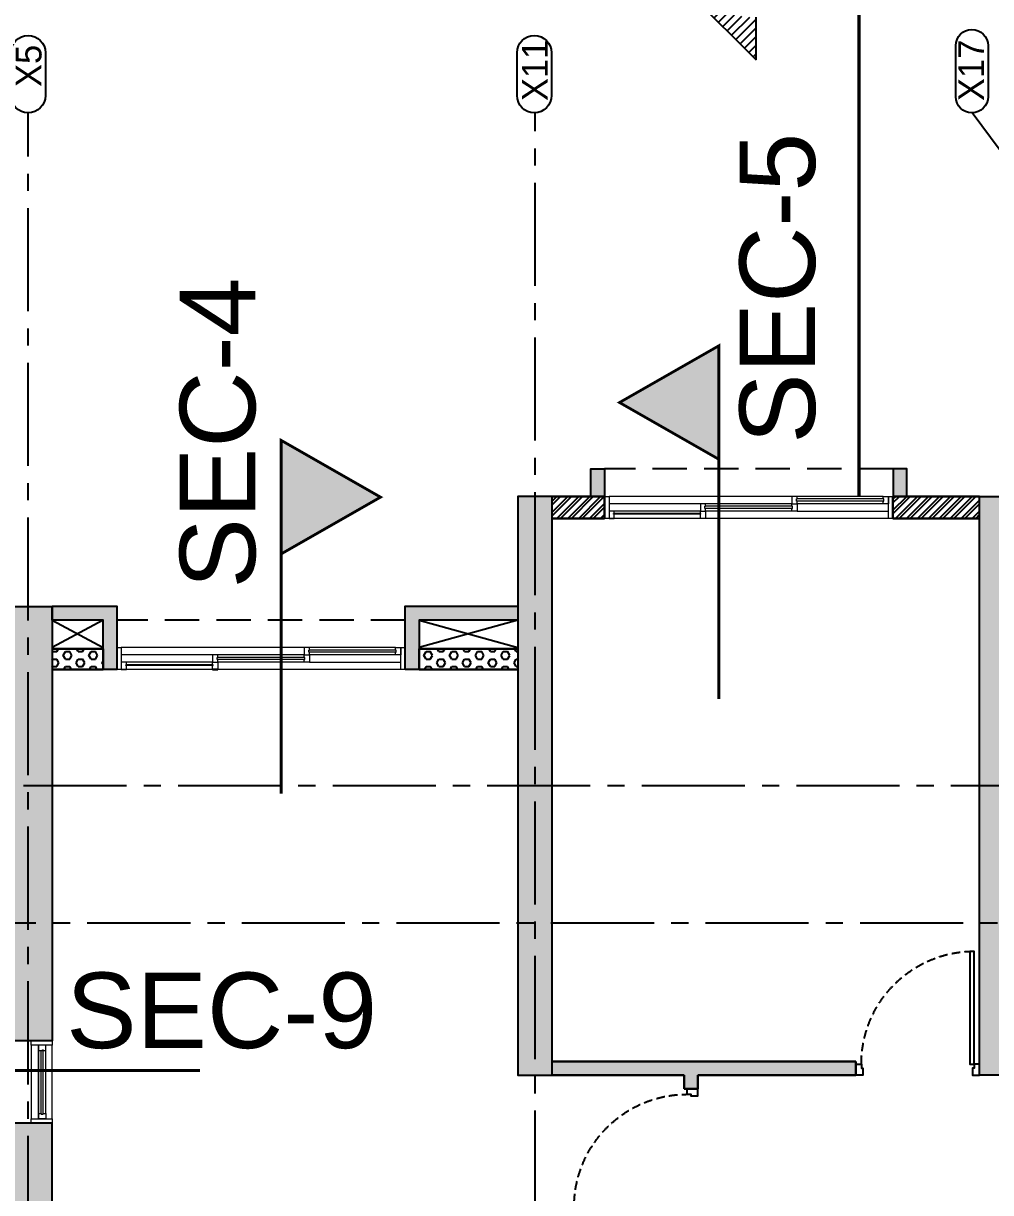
# Model space of a CAD drawing. Header units: millimetres. Extents: x 1066295 to 1300022, y -5734212 to -5454663.
# Drawn here: x 1193788 to 1200828, y -5708552 to -5700046 of the extents above; entities that cross this region are included whole.
import ezdxf

# ---------------------------------------------------------------- set-up
doc = ezdxf.new("R2010")
doc.units = ezdxf.units.MM
doc.header["$LTSCALE"] = 1000
doc.header["$MEASUREMENT"] = 0
for name, pattern in [('AUDIT_D_120904163729-0', [0]), ('T9_KEY PLAN(TYPICAL FLOOR)$0$2BHK-A - BACK$0$AUDIT_D_120904163729-0', [0]), ('T9_KEY PLAN(TYPICAL FLOOR)$0$2BHK-A - BACK$0$HIDDEN', [0.375, 0.25, -0.125]), ('T9_KEY PLAN(TYPICAL FLOOR)$0$T8(T9 IS SIMILAR) - DIMENSION & TEXTING$0$T8_REFUGE COLUMNS$0$HIDDEN', [0.375, 0.25, -0.125]), ('T9_KEY PLAN(TYPICAL FLOOR)$0$T8(T9 IS SIMILAR) - TYPICAL FLOOR ELEVATION$0$AUDIT_D_120904163729-0', [0]), ('T9_KEY PLAN(TYPICAL FLOOR)$0$T8(T9 IS SIMILAR) - TYPICAL FLOOR ELEVATION$0$HIDDEN', [0.375, 0.25, -0.125]), ('T9_KEY PLAN(TYPICAL FLOOR)$0$T8_REFUGE COLUMNS$0$AUDIT_D_120904163729-0', [0]), ('T9_KEY PLAN(TYPICAL FLOOR)$0$T8_REFUGE COLUMNS$0$CENTER2', [1.125, 0.75, -0.125, 0.125, -0.125]), ('T9_PROFILE SECTIONS$0$T8_PROFILE SECTIONS$0$HIDDEN', [0.375, 0.25, -0.125]), ('T9_PROFILE SECTIONS$0$T8_PROFILE SECTIONS$0$PHANTOM2', [1.25, 0.625, -0.125, 0.125, -0.125, 0.125, -0.125])]:
    doc.linetypes.add(name, pattern=pattern)
doc.layers.get('0').update_dxf_attribs({"linetype": 'AUDIT_D_120904163729-0'})
for name, color, linetype in [('T9_KEY PLAN(TYPICAL FLOOR)$0$2BHK-A - BACK$0$A-DOOR-FULL', 2, 'Continuous'), ('T9_KEY PLAN(TYPICAL FLOOR)$0$2BHK-A - BACK$0$A-HATCH -160', 251, 'T9_KEY PLAN(TYPICAL FLOOR)$0$2BHK-A - BACK$0$AUDIT_D_120904163729-0'), ('T9_KEY PLAN(TYPICAL FLOOR)$0$T8(T9 IS SIMILAR) - DIMENSION & TEXTING$0$T8_REFUGE COLUMNS$0$SECTSYMBOL', 3, 'Continuous'), ('T9_KEY PLAN(TYPICAL FLOOR)$0$T8(T9 IS SIMILAR) - TYPICAL FLOOR ELEVATION$0$A-WALL HATCH', 252, 'T9_KEY PLAN(TYPICAL FLOOR)$0$T8(T9 IS SIMILAR) - TYPICAL FLOOR ELEVATION$0$AUDIT_D_120904163729-0'), ('T9_KEY PLAN(TYPICAL FLOOR)$0$T8(T9 IS SIMILAR) - TYPICAL FLOOR ELEVATION$0$A-WALL-FEATURES', 6, 'T9_KEY PLAN(TYPICAL FLOOR)$0$T8(T9 IS SIMILAR) - TYPICAL FLOOR ELEVATION$0$AUDIT_D_120904163729-0'), ('T9_KEY PLAN(TYPICAL FLOOR)$0$T8_REFUGE COLUMNS$0$A-CENTERLINE', 193, 'T9_KEY PLAN(TYPICAL FLOOR)$0$T8_REFUGE COLUMNS$0$CENTER2'), ('T9_KEY PLAN(TYPICAL FLOOR)$0$T8_REFUGE COLUMNS$0$A-COLUMN GRID NUMBERING', 4, 'T9_KEY PLAN(TYPICAL FLOOR)$0$T8_REFUGE COLUMNS$0$AUDIT_D_120904163729-0'), ('T9_KEY PLAN(TYPICAL FLOOR)$0$T8_REFUGE COLUMNS$0$A-RCC COLS', 3, 'Continuous'), ('T9_KEY PLAN(TYPICAL FLOOR)$0$T8_TYPICAL COLUMNS$0$A-RCC COLS', 3, 'Continuous'), ('T9_PROFILE SECTIONS$0$T8_PROFILE SECTIONS$0$A-PROFILE SECTIONS', 81, 'T9_PROFILE SECTIONS$0$T8_PROFILE SECTIONS$0$PHANTOM2')]:
    doc.layers.add(name, color=color, linetype=linetype)
for name, color, linetype, lineweight in [('T9_KEY PLAN(TYPICAL FLOOR)$0$2BHK-A - BACK$0$A-WALL- 160', 6, 'Continuous', 30), ('T9_KEY PLAN(TYPICAL FLOOR)$0$2BHK-A - BACK$0$Window', 4, 'Continuous', 20), ('T9_KEY PLAN(TYPICAL FLOOR)$0$T8(T9 IS SIMILAR)$0$D&W', 8, 'Continuous', 25)]:
    doc.layers.add(name, color=color, linetype=linetype, lineweight=lineweight)
doc.layers.add('T9_KEY PLAN(TYPICAL FLOOR)$0$T8_REFUGE COLUMNS$0$COL-HATCH', color=7, linetype='Continuous', lineweight=25, true_color=0xa3a3a3)
doc.styles.add('T9_KEY PLAN(TYPICAL FLOOR)$0$T8_REFUGE COLUMNS$0$STANDARD', font='GOTHIC.TTF')
doc.styles.add('T9_PROFILE SECTIONS$0$T8_PROFILE SECTIONS$0$arial', font='sanss___.ttf')

# ---------------------------------------------------------------- blocks, each defined once
blk = doc.blocks.new('T9_PROFILE SECTIONS$0$T8_PROFILE SECTIONS$0$MH')
at = {"layer": 'T9_PROFILE SECTIONS$0$T8_PROFILE SECTIONS$0$A-PROFILE SECTIONS', "linetype": 'T9_PROFILE SECTIONS$0$T8_PROFILE SECTIONS$0$HIDDEN', "ltscale": 2}
h = blk.add_hatch(color=256, dxfattribs=at)
h.dxf.hatch_style = 1
h.paths.add_polyline_path([(1140354.5, -5697433.6), (1141077.6, -5697846.6), (1140354.5, -5698259.6)])
at = {"layer": 'T9_PROFILE SECTIONS$0$T8_PROFILE SECTIONS$0$A-PROFILE SECTIONS', "linetype": 'T9_PROFILE SECTIONS$0$T8_PROFILE SECTIONS$0$HIDDEN', "ltscale": 2, "const_width": 20}
blk.add_lwpolyline([(1140354.5, -5697433.6), (1140354.5, -5697433.6), (1141077.6, -5697846.6), (1140354.5, -5698259.6)], close=True, dxfattribs=at)
blk.add_lwpolyline([(1140354.5, -5697433.6), (1140354.5, -5700003.6)], dxfattribs=at)
blk = doc.blocks.new('T9_PROFILE SECTIONS$0$PROFILE SECTION LINE T9')
at = {"layer": 'T9_PROFILE SECTIONS$0$T8_PROFILE SECTIONS$0$A-PROFILE SECTIONS', "linetype": 'ByBlock', "xscale": -1}
blk.add_blockref('T9_PROFILE SECTIONS$0$T8_PROFILE SECTIONS$0$MH', (1155231.2, 5709055.3, 0), dxfattribs=at)
at = {"layer": 'T9_PROFILE SECTIONS$0$T8_PROFILE SECTIONS$0$A-PROFILE SECTIONS', "linetype": 'ByBlock'}
blk.add_blockref('T9_PROFILE SECTIONS$0$T8_PROFILE SECTIONS$0$MH', (-1128663.2, 5708367, 0), dxfattribs=at)
at = {"layer": 'T9_PROFILE SECTIONS$0$T8_PROFILE SECTIONS$0$A-PROFILE SECTIONS', "linetype": 'ByBlock', "xscale": -1, "rotation": 90}
blk.add_blockref('T9_PROFILE SECTIONS$0$T8_PROFILE SECTIONS$0$MH', (-5688904.1, 1146703.5, 0), dxfattribs=at)
at = {"layer": 'T9_PROFILE SECTIONS$0$T8_PROFILE SECTIONS$0$A-PROFILE SECTIONS', "linetype": 'ByBlock', "char_height": 550, "attachment_point": 7, "rotation": 90, "style": 'T9_PROFILE SECTIONS$0$T8_PROFILE SECTIONS$0$arial'}
for s, insert in [('SEC-5', (15584.9, 10908.5, 0)), ('SEC-4', (11510.7, 9855, 0))]:
    blk.add_mtext_dynamic_manual_height_columns(s, width=301.334, gutter_width=500, heights=[0], dxfattribs=dict(at, insert=insert))
at = {"layer": 'T9_PROFILE SECTIONS$0$T8_PROFILE SECTIONS$0$A-PROFILE SECTIONS', "linetype": 'ByBlock', "insert": (10126.4, 6504.1, 0), "char_height": 550, "attachment_point": 7, "style": 'T9_PROFILE SECTIONS$0$T8_PROFILE SECTIONS$0$arial'}
blk.add_mtext_dynamic_manual_height_columns('SEC-9', width=301.334, gutter_width=500, heights=[0], dxfattribs=at)
blk = doc.blocks.new('T9_KEY PLAN(TYPICAL FLOOR)$0$T8_REFUGE COLUMNS')
at = {"layer": 'T9_KEY PLAN(TYPICAL FLOOR)$0$T8_REFUGE COLUMNS$0$COL-HATCH', "linetype": 'ByBlock'}
h = blk.add_hatch(color=256, dxfattribs=at)
h.dxf.hatch_style = 1
h.paths.add_polyline_path([(1215902.1, -5706299.9), (1216152.1, -5706299.9), (1216152.1, -5708099.9), (1215902.1, -5708099.9)])
h.paths.add_polyline_path([(1215902.1, -5708099.9), (1213292.1, -5708099.9), (1213292.1, -5707849.9), (1215902.1, -5707849.9)])
h.paths.add_polyline_path([(1196642.1, -5706299.9), (1196392.1, -5706299.9), (1196392.1, -5708099.9), (1196642.1, -5708099.9)])
h.paths.add_polyline_path([(1215902.1, -5723474.9), (1216152.1, -5723474.9), (1216152.1, -5721674.9), (1215902.1, -5721674.9)])
h.paths.add_polyline_path([(1215902.1, -5721924.9), (1213292.1, -5721924.9), (1213292.1, -5721674.9), (1215902.1, -5721674.9)])
h.paths.add_polyline_path([(1196642.1, -5723474.9), (1196392.1, -5723474.9), (1196392.1, -5721674.9), (1196642.1, -5721674.9)])
h.paths.add_polyline_path([(1198957.1, -5709939.9), (1199207.1, -5709939.9), (1199207.1, -5714149.9), (1198957.1, -5714149.9)])
h.paths.add_polyline_path([(1197682.1, -5711799.9), (1197432.1, -5711799.9), (1197432.1, -5709939.9), (1197682.1, -5709939.9)])
h.paths.add_polyline_path([(1184832.1, -5718799.9), (1185182.1, -5718799.9), (1185182.1, -5709299.9), (1184832.1, -5709299.9)])
h.paths.add_polyline_path([(1194132.1, -5714149.9), (1193882.1, -5714149.9), (1193882.1, -5709939.9), (1194132.1, -5709939.9)])
h.paths.add_polyline_path([(1189932.1, -5714149.9), (1190232.1, -5714149.9), (1190232.1, -5709914.9), (1189932.1, -5709914.9)])
h.paths.add_polyline_path([(1189932.1, -5719684.9), (1190232.1, -5719684.9), (1190232.1, -5715449.9), (1189932.1, -5715449.9)])
h.paths.add_polyline_path([(1194182.1, -5719609.9), (1193882.1, -5719609.9), (1193882.1, -5717174.9), (1194182.1, -5717174.9)])
h.paths.add_polyline_path([(1215612.1, -5719609.9), (1215862.1, -5719609.9), (1215862.1, -5715374.9), (1215612.1, -5715374.9)])
h.paths.add_polyline_path([(1210702.1, -5711724.9), (1207452.1, -5711724.9), (1207452.1, -5711474.9), (1210702.1, -5711474.9)])
h.paths.add_polyline_path([(1210702.1, -5713624.9), (1207452.1, -5713624.9), (1207452.1, -5713874.9), (1210702.1, -5713874.9)])
h.paths.add_polyline_path([(1210952.1, -5711474.9), (1210702.1, -5711474.9), (1210702.1, -5713874.9), (1210952.1, -5713874.9)])
h.paths.add_polyline_path([(1202442.1, -5712799.9), (1202692.1, -5712799.9), (1202692.1, -5710799.9), (1202442.1, -5710799.9)], flags=17)
h.paths.add_polyline_path([(1196682.1, -5715374.9), (1196932.1, -5715374.9), (1196932.1, -5719609.9), (1196682.1, -5719609.9)])
h.paths.add_polyline_path([(1210052.1, -5727009.9), (1209752.1, -5727009.9), (1209752.1, -5724474.9), (1210052.1, -5724474.9)])
h.paths.add_polyline_path([(1202492.1, -5727009.9), (1202792.1, -5727009.9), (1202792.1, -5724474.9), (1202492.1, -5724474.9)])
h.paths.add_polyline_path([(1199382.1, -5726829.9), (1199132.1, -5726829.9), (1199132.1, -5724474.9), (1199382.1, -5724474.9)])
h.paths.add_polyline_path([(1195392.1, -5726519.9), (1195742.1, -5726519.9), (1195742.1, -5724724.9), (1195392.1, -5724724.9)])
h.paths.add_polyline_path([(1195742.1, -5724124.9), (1195392.1, -5724124.9), (1195392.1, -5723274.9), (1195742.1, -5723274.9)])
h.paths.add_polyline_path([(1217152.1, -5726519.9), (1216802.1, -5726519.9), (1216802.1, -5724724.9), (1217152.1, -5724724.9)])
h.paths.add_polyline_path([(1216802.1, -5724124.9), (1217152.1, -5724124.9), (1217152.1, -5723274.9), (1216802.1, -5723274.9)])
h.paths.add_polyline_path([(1213162.1, -5726829.9), (1213412.1, -5726829.9), (1213412.1, -5724474.9), (1213162.1, -5724474.9)])
h.paths.add_polyline_path([(1209602.1, -5723474.9), (1209852.1, -5723474.9), (1209852.1, -5721674.9), (1209602.1, -5721674.9)])
h.paths.add_polyline_path([(1212262.1, -5721674.9), (1210752.1, -5721674.9), (1210752.1, -5721924.9), (1212262.1, -5721924.9)])
h.paths.add_polyline_path([(1212742.1, -5719224.9), (1207452.1, -5719224.9), (1207452.1, -5718974.9), (1212742.1, -5718974.9)])
h.paths.add_polyline_path([(1214067.1, -5718349.9), (1213817.1, -5718349.9), (1213817.1, -5716424.9), (1214067.1, -5716424.9)])
h.paths.add_polyline_path([(1213587.1, -5709939.9), (1213337.1, -5709939.9), (1213337.1, -5714149.9), (1213587.1, -5714149.9)])
h.paths.add_polyline_path([(1214862.1, -5711799.9), (1215112.1, -5711799.9), (1215112.1, -5709939.9), (1214862.1, -5709939.9)])
h.paths.add_polyline_path([(1227712.1, -5718799.9), (1227362.1, -5718799.9), (1227362.1, -5709299.9), (1227712.1, -5709299.9)])
h.paths.add_polyline_path([(1218412.1, -5714149.9), (1218662.1, -5714149.9), (1218662.1, -5709939.9), (1218412.1, -5709939.9)])
h.paths.add_polyline_path([(1222612.1, -5714149.9), (1222312.1, -5714149.9), (1222312.1, -5709914.9), (1222612.1, -5709914.9)])
h.paths.add_polyline_path([(1222612.1, -5719684.9), (1222312.1, -5719684.9), (1222312.1, -5715449.9), (1222612.1, -5715449.9)])
h.paths.add_polyline_path([(1218362.1, -5719609.9), (1218662.1, -5719609.9), (1218662.1, -5717174.9), (1218362.1, -5717174.9)])
h.paths.add_polyline_path([(1202742.1, -5716974.9), (1202992.1, -5716974.9), (1202992.1, -5718974.9), (1202742.1, -5718974.9)])
h.paths.add_polyline_path([(1204842.1, -5716974.9), (1205092.1, -5716974.9), (1205092.1, -5718974.9), (1204842.1, -5718974.9)])
h.paths.add_polyline_path([(1217152.1, -5701889.9), (1216802.1, -5701889.9), (1216802.1, -5705049.9), (1217152.1, -5705049.9)])
h.paths.add_polyline_path([(1216802.1, -5705649.9), (1217152.1, -5705649.9), (1217152.1, -5706499.9), (1216802.1, -5706499.9)])
h.paths.add_polyline_path([(1213162.1, -5701089.9), (1213412.1, -5701089.9), (1213412.1, -5705299.9), (1213162.1, -5705299.9)])
h.paths.add_polyline_path([(1210052.1, -5701089.9), (1209752.1, -5701089.9), (1209752.1, -5705299.9), (1210052.1, -5705299.9)])
h.paths.add_polyline_path([(1209602.1, -5706299.9), (1209852.1, -5706299.9), (1209852.1, -5708099.9), (1209602.1, -5708099.9)])
h.paths.add_polyline_path([(1212262.1, -5708099.9), (1210752.1, -5708099.9), (1210752.1, -5707849.9), (1212262.1, -5707849.9)])
h.paths.add_polyline_path([(1195392.1, -5701889.9), (1195742.1, -5701889.9), (1195742.1, -5705049.9), (1195392.1, -5705049.9)])
h.paths.add_polyline_path([(1195742.1, -5705649.9), (1195392.1, -5705649.9), (1195392.1, -5706499.9), (1195742.1, -5706499.9)])
h.paths.add_polyline_path([(1199382.1, -5701089.9), (1199132.1, -5701089.9), (1199132.1, -5705299.9), (1199382.1, -5705299.9)])
h.paths.add_polyline_path([(1202492.1, -5701089.9), (1202792.1, -5701089.9), (1202792.1, -5705299.9), (1202492.1, -5705299.9)])
h.paths.add_polyline_path([(1202942.1, -5706299.9), (1202692.1, -5706299.9), (1202692.1, -5708099.9), (1202942.1, -5708099.9)])
h.paths.add_polyline_path([(1200282, -5708099.9), (1201792, -5708099.9), (1201792, -5707849.9), (1200282, -5707849.9)])
h.paths.add_polyline_path([(1207452.1, -5710799.9), (1211787.1, -5710799.9), (1211787.1, -5710549.9), (1207452.1, -5710549.9)])
h.paths.add_polyline_path([(1200042.1, -5713849.9), (1200042.1, -5710549.9), (1205092.1, -5710549.9), (1205092.1, -5712999.9), (1204842.1, -5712999.9), (1204842, -5710799.9), (1200292.1, -5710799.9), (1200292.1, -5713849.9)])
h.paths.add_polyline_path([(1198907.1, -5719224.9), (1205092.1, -5719224.9), (1205092.1, -5718974.9), (1198907.1, -5718974.9)])
h.paths.add_polyline_path([(1202942.1, -5723474.9), (1202692.1, -5723474.9), (1202692.1, -5721674.9), (1202942.1, -5721674.9)])
h.paths.add_polyline_path([(1200282.1, -5721674.9), (1201792.1, -5721674.9), (1201792.1, -5721924.9), (1200282.1, -5721924.9)])
h.paths.add_polyline_path([(1196932.1, -5715624.9), (1203832.1, -5715624.9), (1203832.1, -5715374.9), (1196932.1, -5715374.9)])
h.paths.add_polyline_path([(1215612.1, -5715624.9), (1207452.1, -5715624.9), (1207452.1, -5715374.9), (1215612.1, -5715374.9)])
h.paths.add_polyline_path([(1196642.1, -5721924.9), (1199252.1, -5721924.9), (1199252.1, -5721674.9), (1196642.1, -5721674.9)])
h.paths.add_polyline_path([(1196642.1, -5708099.9), (1199252.1, -5708099.9), (1199252.1, -5707849.9), (1196642.1, -5707849.9)])
h.paths.add_polyline_path([(1198007.1, -5718974.9), (1196932.1, -5718974.9), (1196932.1, -5719224.9), (1198007.1, -5719224.9)])
at = {"layer": 'T9_KEY PLAN(TYPICAL FLOOR)$0$T8_REFUGE COLUMNS$0$A-CENTERLINE'}
for p, q in [((1195567.1, -5727867.6), (1195567.1, -5698299.6)), ((1199257.1, -5728808.5), (1199257.1, -5698299.6)), ((1202642.1, -5698573.6), (1202437.8, -5698299.6)), ((1214284.1, -5703194.9), (1182156.9, -5703194.9)), ((1218123.2, -5704194.9), (1182156.9, -5704194.9))]:
    blk.add_line(p, q, dxfattribs=at)
at = {"layer": 'T9_KEY PLAN(TYPICAL FLOOR)$0$T8_REFUGE COLUMNS$0$A-COLUMN GRID NUMBERING', "linetype": 'ByBlock'}
for points in [[(1195692.9, -5698173.8, -1), (1195441.2, -5698173.8), (1195441.2, -5697862.2, -1), (1195692.9, -5697862.2)], [(1199377.7, -5698173.5, -1), (1199126, -5698173.5), (1199126, -5697862.2, -1), (1199377.7, -5697862.2)], [(1202554, -5698182.4, -1), (1202319.6, -5698182.4), (1202319.6, -5697810.7, -1), (1202554, -5697810.7)]]:
    blk.add_lwpolyline(points, format="xyb", close=True, dxfattribs=at)
at = {"layer": 'T9_KEY PLAN(TYPICAL FLOOR)$0$T8_REFUGE COLUMNS$0$A-RCC COLS', "linetype": 'ByBlock'}
for points in [[(1199382.1, -5701089.9), (1199132.1, -5701089.9), (1199132.1, -5705299.9), (1199382.1, -5705299.9)], [(1202492.1, -5701089.9), (1202792.1, -5701089.9), (1202792.1, -5705299.9), (1202492.1, -5705299.9)], [(1195392.1, -5701889.9), (1195742.1, -5701889.9), (1195742.1, -5705049.9), (1195392.1, -5705049.9)], [(1195742.1, -5705649.9), (1195392.1, -5705649.9), (1195392.1, -5706499.9), (1195742.1, -5706499.9)]]:
    blk.add_lwpolyline(points, close=True, dxfattribs=at)
at = {"layer": 'T9_KEY PLAN(TYPICAL FLOOR)$0$T8_REFUGE COLUMNS$0$A-COLUMN GRID NUMBERING', "linetype": 'ByBlock', "char_height": 187.5, "attachment_point": 1, "rotation": 90, "style": 'T9_KEY PLAN(TYPICAL FLOOR)$0$T8_REFUGE COLUMNS$0$STANDARD'}
for s, insert in [('X5', (1195477.2, -5698111.4)), ('X11', (1199162, -5698213.6)), ('X17', (1202338.3, -5698213.9))]:
    blk.add_mtext_dynamic_manual_height_columns(s, width=444.685, gutter_width=500, heights=[0], dxfattribs=dict(at, insert=insert))
blk = doc.blocks.new('T9_KEY PLAN(TYPICAL FLOOR)$0$T8_TYPICAL COLUMNS')
at = {"layer": 'T9_KEY PLAN(TYPICAL FLOOR)$0$T8_TYPICAL COLUMNS$0$A-RCC COLS', "linetype": 'ByBlock'}
blk.add_blockref('T9_KEY PLAN(TYPICAL FLOOR)$0$T8_REFUGE COLUMNS', (0, 0), dxfattribs=at)
blk = doc.blocks.new('*U2391')
for points in [[(0, 0), (0, 820), (-30, 820), (-30, 0)], [(-860, 0), (-820, 0), (-820, -30), (-810, -30), (-810, -80), (-860, -80)], [(40, 0), (0, 0), (0, -30), (-10, -30), (-10, -80), (40, -80)]]:
    blk.add_lwpolyline(points, close=True)
at = {"color": 0, "linetype": 'ByBlock', "ltscale": 0.25}
blk.add_arc((1.2, -0.5), 821.2, 92.37301, 179.96526, dxfattribs=at)
blk = doc.blocks.new('*U2392')
for points in [[(0, 0), (0, 820), (30, 820), (30, 0)], [(-40, 0), (0, 0), (0, -30), (10, -30), (10, -80), (-40, -80)], [(860, 0), (820, 0), (820, -30), (810, -30), (810, -80), (860, -80)]]:
    blk.add_lwpolyline(points, close=True)
at = {"color": 0, "linetype": 'ByBlock', "ltscale": 0.25}
blk.add_arc((-1.2, -0.5), 821.2, 0.03474, 87.62699, dxfattribs=at)
blk = doc.blocks.new('T9_KEY PLAN(TYPICAL FLOOR)$0$2BHK-A - BACK$0$2100')
at = {"layer": 'T9_KEY PLAN(TYPICAL FLOOR)$0$2BHK-A - BACK$0$Window', "color": 1, "lineweight": 13}
for p, q in [((1150876.5, -5693344.1), (1148842.5, -5693344.1)), ((1149507.5, -5693344.1), (1148880, -5693344.1)), ((1149507.5, -5693397.4), (1148880, -5693397.4)), ((1150173.7, -5693397.4), (1149545, -5693397.4)), ((1150211.2, -5693397.4), (1150876.5, -5693397.4)), ((1149507.5, -5693450.8), (1148842.5, -5693450.8)), ((1150173.7, -5693450.8), (1149545, -5693450.8)), ((1150839, -5693450.8), (1150211.2, -5693450.8)), ((1150173.7, -5693504.1), (1148842.5, -5693504.1)), ((1150839, -5693504.1), (1150211.2, -5693504.1))]:
    blk.add_line(p, q, dxfattribs=at)
at = {"layer": 'T9_KEY PLAN(TYPICAL FLOOR)$0$2BHK-A - BACK$0$Window', "color": 5, "lineweight": 13}
for p, q in [((1149507.5, -5693374.4), (1148880, -5693374.4)), ((1149507.5, -5693378.9), (1148880, -5693378.9)), ((1150173.7, -5693416), (1149545, -5693416)), ((1150173.7, -5693432.2), (1149545, -5693432.2)), ((1150839, -5693469.3), (1150211.2, -5693469.3)), ((1150839, -5693485.5), (1150211.2, -5693485.5))]:
    blk.add_line(p, q, dxfattribs=at)
at = {"layer": 'T9_KEY PLAN(TYPICAL FLOOR)$0$2BHK-A - BACK$0$Window', "color": 4, "lineweight": 13}
for points in [[(1148842.5, -5693344.1), (1148809.5, -5693344.1), (1148809.5, -5693504.1), (1148842.5, -5693504.1)], [(1148880, -5693378.9), (1148880, -5693397.4), (1148842.5, -5693397.4), (1148842.5, -5693344.1), (1148880, -5693344.1), (1148880, -5693374.4), (1148875.5, -5693374.4), (1148875.5, -5693378.9)], [(1149507.5, -5693378.9), (1149507.5, -5693397.4), (1149545, -5693397.4), (1149545, -5693344.1), (1149507.5, -5693344.1), (1149507.5, -5693374.4), (1149512, -5693374.4), (1149512, -5693378.9)], [(1149545, -5693432.2), (1149545, -5693450.8), (1149507.5, -5693450.8), (1149507.5, -5693397.4), (1149545, -5693397.4), (1149545, -5693416), (1149540.5, -5693416), (1149540.5, -5693432.2)], [(1150173.7, -5693432.2), (1150173.7, -5693450.8), (1150211.2, -5693450.8), (1150211.2, -5693397.4), (1150173.7, -5693397.4), (1150173.7, -5693416), (1150178.2, -5693416), (1150178.2, -5693432.2)], [(1150909.5, -5693344.1), (1150876.5, -5693344.1), (1150876.5, -5693504.1), (1150909.5, -5693504.1)], [(1150211.2, -5693485.5), (1150211.2, -5693504.1), (1150173.7, -5693504.1), (1150173.7, -5693450.8), (1150211.2, -5693450.8), (1150211.2, -5693469.3), (1150206.7, -5693469.3), (1150206.7, -5693485.5)], [(1150839, -5693485.5), (1150839, -5693504.1), (1150876.5, -5693504.1), (1150876.5, -5693450.8), (1150839, -5693450.8), (1150839, -5693469.3), (1150843.5, -5693469.3), (1150843.5, -5693485.5)]]:
    blk.add_lwpolyline(points, close=True, dxfattribs=at)
blk = doc.blocks.new('T9_KEY PLAN(TYPICAL FLOOR)')
at = {"layer": 'T9_KEY PLAN(TYPICAL FLOOR)$0$2BHK-A - BACK$0$A-HATCH -160', "linetype": 'ByBlock'}
h = blk.add_hatch(dxfattribs=at)
h.set_pattern_fill('ZIGZAG', color=8, scale=250)
h.set_pattern_definition([(0, (-0.22, 0.45), (31.25, 31.25), [31.25, -31.25]), (90, (31.03, 0.45), (-31.25, 31.25), [31.25, -31.25])])
h.paths.add_polyline_path([(1196642.1, -5706299.9), (1198342.2, -5706299.9), (1198342.2, -5706399.9), (1196642.1, -5706399.9)])
h.paths.add_polyline_path([(1199382.6, -5705299.9), (1199382.6, -5705199.9), (1201592.2, -5705199.9), (1201592.2, -5705299.9), (1200442.1, -5705299.9), (1200442.1, -5705399.9), (1200342.1, -5705399.9), (1200342.1, -5705299.9)])
h.paths.add_polyline_path([(1200442.1, -5706399.9), (1201341.8, -5706399.9), (1201341.8, -5706299.9), (1200442.1, -5706299.9)])
h.paths.add_polyline_path([(1202091.8, -5706299.9), (1202691.8, -5706299.9), (1202691.8, -5706399.9), (1202091.8, -5706399.9)])
h.paths.add_polyline_path([(1204892.1, -5708749.5), (1204992.1, -5708749.5), (1204992.1, -5707999.9), (1204892.1, -5707999.9)])
h.paths.add_polyline_path([(1204892.1, -5709649.5), (1204992.1, -5709649.5), (1204992.1, -5710549.5), (1204892.1, -5710549.5)])
h.paths.add_polyline_path([(1200142, -5708600.5), (1200257, -5708600.5), (1200257.1, -5708700.5), (1200042, -5708700.5), (1200042, -5708099.9), (1200142, -5708099.9)])
h.paths.add_polyline_path([(1202792.1, -5701189.9), (1203427.1, -5701189.9), (1203427.1, -5701089.9), (1202792.1, -5701089.9)])
h = blk.add_hatch(dxfattribs=at)
h.set_pattern_fill('ANSI32', color=8, scale=150)
h.paths.add_polyline_path([(1201862.5, -5701249.9), (1202492.1, -5701249.9), (1202492.1, -5701089.9), (1201862.5, -5701089.9)])
h.paths.add_polyline_path([(1199762.5, -5701090.3), (1199382.1, -5701090.3), (1199382.1, -5701249.9), (1199762.5, -5701249.9)])
h = blk.add_hatch(dxfattribs=at)
h.set_pattern_fill('HEX', color=8, scale=250)
h.set_pattern_definition([(0, (-0.22, 0.45), (0, 54.12658774), [31.25, -62.5]), (120, (-0.22, 0.45), (-46.875, -27.06329387), [31.25, -62.5]), (60, (31.03, 0.45), (-46.875, 27.06329387), [31.25, -62.5])])
h.paths.add_polyline_path([(1195742.4, -5702199.2), (1196112.6, -5702199.2), (1196112.6, -5702349.2), (1195742.4, -5702349.2)])
h.paths.add_polyline_path([(1198412.6, -5702349.2), (1199132.1, -5702349.2), (1199132.1, -5702199.2), (1198412.6, -5702199.2)])
at = {"layer": 'T9_KEY PLAN(TYPICAL FLOOR)$0$T8(T9 IS SIMILAR) - DIMENSION & TEXTING$0$T8_REFUGE COLUMNS$0$SECTSYMBOL'}
h = blk.add_hatch(dxfattribs=at)
h.set_pattern_fill('ANSI31', color=8, scale=355.5, angle=990, style=0)
h.set_pattern_definition([(225, (292786.792, -7078624.116), (-31.4220576, 31.4220576), [])])
h.paths.add_polyline_path([(1200337.9, -5696327.7), (1199809.2, -5696856.4), (1200337.9, -5697385.2, -0.198912), (1200118.9, -5696856.4, -0.198912)])
h.paths.add_polyline_path([(1200337.9, -5697385.2), (1200866.7, -5697913.9), (1200866.7, -5697604.2, -0.198912)])
h.paths.add_polyline_path([(1200866.7, -5695799), (1200337.9, -5696327.7, -0.198912), (1200866.7, -5696108.7)])
at = {"layer": 'T9_KEY PLAN(TYPICAL FLOOR)$0$T8(T9 IS SIMILAR) - TYPICAL FLOOR ELEVATION$0$A-WALL HATCH', "linetype": 'ByBlock'}
h = blk.add_hatch(dxfattribs=at)
h.set_pattern_fill('ZIGZAG', color=8, scale=250)
h.set_pattern_definition([(0, (0, 0), (31.25, 31.25), [31.25, -31.25]), (90, (31.25, 0), (-31.25, 31.25), [31.25, -31.25])])
h.paths.add_polyline_path([(1186332.7, -5719983.5), (1186332.7, -5719683.5), (1186432.7, -5719683.5), (1186432.7, -5719883.5), (1186982.7, -5719883.5), (1186982.7, -5719523.5), (1187082.7, -5719523.5), (1187082.7, -5719983.5)])
h.paths.add_polyline_path([(1190232.7, -5719983.5), (1190232.7, -5719683.5), (1190132.7, -5719683.5), (1190132.7, -5719883.5), (1189582.7, -5719883.5), (1189582.7, -5719523.5), (1189482.7, -5719523.5), (1189482.7, -5719983.5)])
h.paths.add_polyline_path([(1190857.7, -5717933.5), (1190857.7, -5717733.5), (1190757.7, -5717733.5), (1190757.7, -5717933.5)])
h.paths.add_polyline_path([(1193357.7, -5717733.5), (1193357.7, -5717933.5), (1193257.7, -5717933.5), (1193257.7, -5717733.5)])
h.paths.add_polyline_path([(1196632.8, -5709938.8), (1196632.8, -5709738.8), (1196532.8, -5709738.8), (1196532.8, -5709938.8)])
h.paths.add_polyline_path([(1194132, -5709738.8), (1194132, -5709938.8), (1194032, -5709938.8), (1194032, -5709738.8)])
h.paths.add_polyline_path([(1195742.7, -5701889.7), (1196212.8, -5701889.7), (1196212.8, -5702349.7), (1196112.8, -5702349.7), (1196112.8, -5701989.7), (1195742.7, -5701989.7)])
h.paths.add_polyline_path([(1198312.8, -5702349.7), (1198312.8, -5701889.7), (1199132.6, -5701889.7), (1199132.6, -5701989.7), (1198412.8, -5701989.7), (1198412.8, -5702349.7)])
h.paths.add_polyline_path([(1199662.5, -5701090.3), (1199662.5, -5700890.3), (1199762.5, -5700890.3), (1199762.5, -5701090.3)])
h.paths.add_polyline_path([(1201862.6, -5700890.3), (1201862.6, -5701090.3), (1201962.6, -5701090.3), (1201962.6, -5700890.3)])
h.paths.add_polyline_path([(1210681.9, -5700890.3), (1210681.9, -5701090.3), (1210581.9, -5701090.3), (1210581.9, -5700890.3)])
h.paths.add_polyline_path([(1212882, -5701090.3), (1212882, -5700890.3), (1212782, -5700890.3), (1212782, -5701090.3)])
h.paths.add_polyline_path([(1214231.8, -5702349.7), (1214231.8, -5701889.7), (1213412.3, -5701889.7), (1213412.3, -5701989.7), (1214131.8, -5701989.7), (1214131.8, -5702349.7)])
h.paths.add_polyline_path([(1216801.9, -5701889.7), (1216331.8, -5701889.7), (1216331.8, -5702349.7), (1216431.8, -5702349.7), (1216431.8, -5701989.7), (1216801.9, -5701989.7)])
h.paths.add_polyline_path([(1215911.7, -5709938.8), (1215911.7, -5709738.8), (1216011.7, -5709738.8), (1216011.7, -5709938.8)])
h.paths.add_polyline_path([(1218412.5, -5709738.8), (1218412.5, -5709938.8), (1218512.5, -5709938.8), (1218512.5, -5709738.8)])
h.paths.add_polyline_path([(1221686.9, -5717933.5), (1221686.9, -5717733.5), (1221786.9, -5717733.5), (1221786.9, -5717933.5)])
h.paths.add_polyline_path([(1219186.9, -5717733.5), (1219186.9, -5717933.5), (1219286.9, -5717933.5), (1219286.9, -5717733.5)])
h.paths.add_polyline_path([(1222311.8, -5719983.5), (1222311.8, -5719683.5), (1222411.8, -5719683.5), (1222411.8, -5719883.5), (1222961.8, -5719883.5), (1222961.8, -5719523.5), (1223061.8, -5719523.5), (1223061.8, -5719983.5)])
h.paths.add_polyline_path([(1226211.8, -5719983.5), (1226211.8, -5719683.5), (1226111.8, -5719683.5), (1226111.8, -5719883.5), (1225561.8, -5719883.5), (1225561.8, -5719523.5), (1225461.8, -5719523.5), (1225461.8, -5719983.5)])
h.paths.add_polyline_path([(1217001.9, -5727584.6), (1216901.9, -5727584.6), (1216901.9, -5727784.6), (1216356.8, -5727784.6), (1216356.8, -5727424.6), (1216256.8, -5727424.6), (1216256.8, -5727884.6), (1217001.9, -5727884.6)])
h.paths.add_polyline_path([(1214156.8, -5727424.6), (1214056.8, -5727424.6), (1214056.8, -5727784.6), (1213412.3, -5727784.6), (1213412.3, -5727884.6), (1214156.8, -5727884.6)])
h.paths.add_polyline_path([(1210681.9, -5728884), (1210681.9, -5728684), (1210581.9, -5728684), (1210581.9, -5728884)])
h.paths.add_polyline_path([(1212882, -5728684), (1212882, -5728884), (1212782, -5728884), (1212782, -5728684)])
h.paths.add_polyline_path([(1201862.6, -5728884), (1201862.6, -5728684), (1201962.6, -5728684), (1201962.6, -5728884)])
h.paths.add_polyline_path([(1199662.5, -5728684), (1199662.5, -5728884), (1199762.5, -5728884), (1199762.5, -5728684)])
h.paths.add_polyline_path([(1198387.7, -5727424.6), (1198487.7, -5727424.6), (1198487.7, -5727784.6), (1199132.3, -5727784.6), (1199132.3, -5727884.6), (1198387.7, -5727884.6)])
h.paths.add_polyline_path([(1195542.6, -5727584.6), (1195642.6, -5727584.6), (1195642.6, -5727784.6), (1196187.7, -5727784.6), (1196187.7, -5727424.6), (1196287.7, -5727424.6), (1196287.7, -5727884.6), (1195542.6, -5727884.6)])
at = {"color": 4, "linetype": 'T9_KEY PLAN(TYPICAL FLOOR)$0$T8(T9 IS SIMILAR) - DIMENSION & TEXTING$0$T8_REFUGE COLUMNS$0$HIDDEN', "ltscale": 5, "const_width": 25, "elevation": 0.1}
blk.add_lwpolyline([(1201614.3, -5696849.1), (1201614.3, -5701090.9)], dxfattribs=at)
at = {"layer": 'T9_KEY PLAN(TYPICAL FLOOR)$0$2BHK-A - BACK$0$A-WALL- 160', "color": 8, "linetype": 'ByBlock'}
for p, q in [((1199382.1, -5701089.9), (1199762.5, -5701089.9)), ((1199762.5, -5701249.9), (1199762.5, -5701089.9)), ((1201862.5, -5701089.9), (1202492.1, -5701089.9)), ((1201862.5, -5701249.9), (1201862.5, -5701089.9)), ((1199382.1, -5701249.9), (1199762.5, -5701249.9)), ((1201862.5, -5701249.9), (1202492.1, -5701249.9)), ((1195742.4, -5702199.2), (1196112.6, -5702199.2)), ((1196112.6, -5702349.2), (1196112.6, -5702199.2)), ((1198412.6, -5702199.2), (1199132.1, -5702199.2)), ((1198412.6, -5702349.2), (1198412.6, -5702199.2)), ((1195742.4, -5702349.2), (1196112.6, -5702349.2)), ((1196910.6, -5702349.2), (1196948.1, -5702349.2)), ((1198412.6, -5702349.2), (1199132.1, -5702349.2)), ((1199382.6, -5705199.9), (1201592.2, -5705199.9)), ((1201592.2, -5705299.9), (1201592.2, -5705199.9)), ((1199382.6, -5705299.9), (1200342.1, -5705299.9)), ((1200342.1, -5705399.9), (1200342.1, -5705299.9)), ((1200442.1, -5705299.9), (1201592.2, -5705299.9)), ((1200442.1, -5705299.9), (1200442.1, -5705399.9)), ((1200442.1, -5705399.9), (1200342.1, -5705399.9))]:
    blk.add_line(p, q, dxfattribs=at)
at = {"layer": 'T9_KEY PLAN(TYPICAL FLOOR)$0$2BHK-A - BACK$0$Window', "color": 8, "lineweight": 13}
for p, q in [((1195589.3, -5705083.3), (1195589.3, -5705617.3, 0)), ((1195642.6, -5705150.5), (1195642.6, -5705083.3)), ((1195642.6, -5705579.8, 0), (1195642.6, -5705120.8)), ((1195642.6, -5705120.8), (1195642.6, -5705617.3, 0)), ((1195661.2, -5705579.8, 0), (1195661.2, -5705120.8)), ((1195677.4, -5705579.8, 0), (1195677.4, -5705120.8)), ((1195696, -5705579.8, 0), (1195696, -5705083.3)), ((1195742.6, -5705617.3, 0), (1195742.6, -5705083.3))]:
    blk.add_line(p, q, dxfattribs=at)
at = {"layer": 'T9_KEY PLAN(TYPICAL FLOOR)$0$2BHK-A - BACK$0$Window', "color": 8, "lineweight": 13, "elevation": 0}
for points in [[(1195589.3, -5705083.3), (1195589.3, -5705050.3), (1195742.6, -5705050.3), (1195742.6, -5705083.3)], [(1195677.4, -5705120.8), (1195696, -5705120.8), (1195696, -5705083.3), (1195642.6, -5705083.3), (1195642.6, -5705120.8), (1195672.9, -5705120.8), (1195672.9, -5705116.3), (1195677.4, -5705116.3)], [(1195589.3, -5705650.3), (1195589.3, -5705617.3), (1195742.6, -5705617.3), (1195742.6, -5705650.3)], [(1195677.4, -5705579.8), (1195696, -5705579.8), (1195696, -5705617.3), (1195642.6, -5705617.3), (1195642.6, -5705579.8), (1195661.2, -5705579.8), (1195661.2, -5705584.3), (1195677.4, -5705584.3)]]:
    blk.add_lwpolyline(points, close=True, dxfattribs=at)
at = {"layer": 'T9_KEY PLAN(TYPICAL FLOOR)$0$T8(T9 IS SIMILAR) - DIMENSION & TEXTING$0$T8_REFUGE COLUMNS$0$SECTSYMBOL', "color": 2}
for p, q in [((1199809.2, -5696856.4, 0.1), (1200866.7, -5697913.9, 0.1)), ((1200866.7, -5697913.9, 0.1), (1200866.7, -5697604.2, 0.1))]:
    blk.add_line(p, q, dxfattribs=at)
at = {"layer": 'T9_KEY PLAN(TYPICAL FLOOR)$0$T8(T9 IS SIMILAR) - TYPICAL FLOOR ELEVATION$0$A-WALL-FEATURES', "color": 8, "linetype": 'T9_KEY PLAN(TYPICAL FLOOR)$0$T8(T9 IS SIMILAR) - TYPICAL FLOOR ELEVATION$0$HIDDEN'}
for p, q in [((1201862.6, -5700890.3), (1199762.5, -5700890.3)), ((1198312.8, -5701989.7), (1196212.8, -5701989.7))]:
    blk.add_line(p, q, dxfattribs=at)
at = {"layer": 'T9_KEY PLAN(TYPICAL FLOOR)$0$T8(T9 IS SIMILAR) - TYPICAL FLOOR ELEVATION$0$A-WALL-FEATURES', "color": 8, "linetype": 'ByBlock'}
for p, q in [((1196112.8, -5701989.7), (1195742.6, -5702189.7)), ((1195742.7, -5701989.7), (1196112.8, -5702189.7)), ((1198412.8, -5701989.7), (1199132.3, -5702189.7)), ((1199132.3, -5701989.7), (1198412.8, -5702189.7))]:
    blk.add_line(p, q, dxfattribs=at)
for points in [[(1199662.5, -5701090.3), (1199662.5, -5700890.3), (1199762.5, -5700890.3), (1199762.5, -5701090.3)], [(1201862.6, -5700890.3), (1201862.6, -5701090.3), (1201962.6, -5701090.3), (1201962.6, -5700890.3)], [(1195742.7, -5701889.7), (1196212.8, -5701889.7), (1196212.8, -5702349.7), (1196112.8, -5702349.7), (1196112.8, -5701989.7), (1195742.7, -5701989.7)], [(1198312.8, -5702349.7), (1198312.8, -5701889.7), (1199132.6, -5701889.7), (1199132.6, -5701989.7), (1198412.8, -5701989.7), (1198412.8, -5702349.7)]]:
    blk.add_lwpolyline(points, close=True, dxfattribs=at)
at = {"layer": 'T9_KEY PLAN(TYPICAL FLOOR)$0$2BHK-A - BACK$0$A-DOOR-FULL', "color": 8, "linetype": 'T9_KEY PLAN(TYPICAL FLOOR)$0$2BHK-A - BACK$0$HIDDEN', "xscale": -1}
blk.add_blockref('*U2392', (1202452.2, -5705219.9), dxfattribs=at)
at = {"layer": 'T9_KEY PLAN(TYPICAL FLOOR)$0$2BHK-A - BACK$0$A-DOOR-FULL', "color": 8, "linetype": 'T9_KEY PLAN(TYPICAL FLOOR)$0$2BHK-A - BACK$0$HIDDEN', "xscale": -1, "rotation": 90}
blk.add_blockref('*U2391', (1200362.1, -5706259.9), dxfattribs=at)
at = {"layer": 'T9_KEY PLAN(TYPICAL FLOOR)$0$2BHK-A - BACK$0$A-WALL- 160', "color": 8, "linetype": 'ByBlock', "xscale": -1, "rotation": 180}
for p in [(50953, -11394594), (47403.1, -11395693.4)]:
    blk.add_blockref('T9_KEY PLAN(TYPICAL FLOOR)$0$2BHK-A - BACK$0$2100', p, dxfattribs=at)
at = {"layer": 'T9_KEY PLAN(TYPICAL FLOOR)$0$T8(T9 IS SIMILAR)$0$D&W', "color": 8, "linetype": 'ByBlock'}
blk.add_blockref('T9_KEY PLAN(TYPICAL FLOOR)$0$T8_TYPICAL COLUMNS', (0, 0), dxfattribs=at)
blk = doc.blocks.new('T9_PROFILE SECTIONS')
at = {"layer": 'T9_PROFILE SECTIONS$0$T8_PROFILE SECTIONS$0$A-PROFILE SECTIONS', "linetype": 'ByBlock'}
blk.add_blockref('T9_PROFILE SECTIONS$0$PROFILE SECTION LINE T9', (1185718.3657, -5711614.9293, -0.0243), dxfattribs=at)
at = {"linetype": 'ByBlock'}
blk.add_blockref('T9_KEY PLAN(TYPICAL FLOOR)', (0.1954, 0.8356), dxfattribs=at)

msp = doc.modelspace()

# ---------------------------------------------------------------- block references
at = {"linetype": 'ByBlock'}
msp.add_blockref('T9_PROFILE SECTIONS', (-1745.2, -2398.4, 0.4), dxfattribs=at)

doc.saveas('drawing.dxf')
